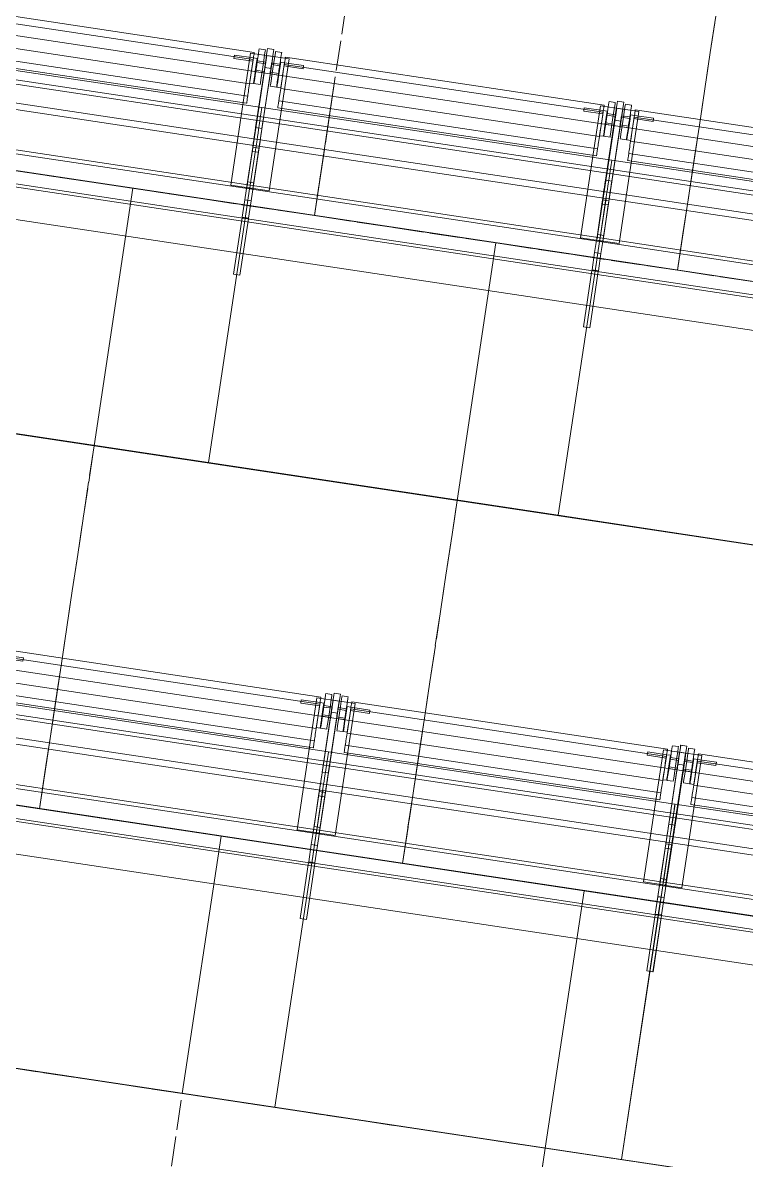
# Model space of a CAD drawing. Header units: millimetres. Extents: x -50172 to 74273, y -80883 to 11206.
# Drawn here: x -27207 to -26123, y -66456 to -64751 of the extents above; entities that cross this region are included whole.
import ezdxf
from ezdxf.enums import TextEntityAlignment as Align

# ---------------------------------------------------------------- set-up
doc = ezdxf.new("R2010")
doc.units = ezdxf.units.MM
doc.header["$MEASUREMENT"] = 0
doc.linetypes.add('Double Dashed', pattern=[1093.611073, 529.166651, -211.666656, 141.111112, -211.666656])
doc.linetypes.add('Hidden Line', pattern=[55, 45, -10])
for name, color, linetype in [('A-25-M_Wall_Ext', 7, 'Continuous'), ('New_A-05-M_Gross_Int_Plant', 7, 'Continuous'), ('New_A-15-MG_Structural_Grid_Phase_2', 7, 'Continuous'), ('New_A-20-M_Floor_Slab', 7, 'Continuous'), ('New_A-35-M_FFE_Fixed', 7, 'Continuous')]:
    doc.layers.add(name, color=color, linetype=linetype)
for name, color, linetype, lineweight in [('A-25-M_Wall_Ext_Pen_No__1', 7, 'Continuous', 13), ('New_A-20-M_Floor_Slab_Pen_No__89', 8, 'Continuous', 20), ('New_A-35-M_FFE_Fixed_Pen_No__1', 7, 'Continuous', 13), ('New_A-35-M_FFE_Fixed_Pen_No__101', 252, 'Continuous', 15), ('New_A-95-P_Drawing_Pen_No__1', 7, 'Continuous', 13), ('New_ArchiCAD Zone Stamps_Pen_No__6', 7, 'Continuous', 35)]:
    doc.layers.add(name, color=color, linetype=linetype, lineweight=lineweight)
for name, color, linetype, lineweight, true_color in [('A-25-M_Wall_Ext_Pen_No__107', 7, 'Continuous', 15, 0xa6a6a6), ('New_A-05-M_Gross_Int_Plant_Pen_No__74', 7, 'Continuous', 20, 0x606060), ('New_A-15-MG_Structural_Grid_Phase_2_Pen_No__222', 7, 'Continuous', 13, 0x65af33)]:
    doc.layers.add(name, color=color, linetype=linetype, lineweight=lineweight, true_color=true_color)
doc.styles.add('GENERATED_STYLE_1', font='')
doc.styles.add('GENERATED_STYLE_3', font='')
doc.styles.add('GENERATED_STYLE_4', font='')
doc.styles.get('GENERATED_STYLE_1').set_extended_font_data('Arial', bold=True)
doc.styles.get('GENERATED_STYLE_3').set_extended_font_data('Arial')
doc.styles.get('GENERATED_STYLE_4').set_extended_font_data('Swis721 BT')
pattern_1 = [(60, (0, 0), (-43.30127, 25), []), (120, (0, 0), (43.30127, 25), [])]

# ---------------------------------------------------------------- blocks, each defined once
blk = doc.blocks.new('Slab_39_1', base_point=(-25044.6, -64373.8))
at = {"layer": 'New_A-20-M_Floor_Slab_Pen_No__89', "linetype": 'Continuous', "flags": 128}
blk.add_lwpolyline([(-25044.6, -64373.8), (-33670.9, -63075.4), (-34079.9, -64013.3), (-24929.8, -65390.5)], close=True, dxfattribs=at)
blk = doc.blocks.new('Slab_40_1', base_point=(-24935.5, -65340.8))
at = {"layer": 'New_A-20-M_Floor_Slab_Pen_No__89', "linetype": 'Continuous', "flags": 128}
blk.add_lwpolyline([(-24935.5, -65340.8), (-34059.9, -63967.4), (-34468.8, -64905.3), (-24820.7, -66357.5)], close=True, dxfattribs=at)
blk = doc.blocks.new('Slab_41_1', base_point=(-24826.3, -66307.8))
at = {"layer": 'New_A-20-M_Floor_Slab_Pen_No__89', "linetype": 'Continuous', "flags": 128}
blk.add_lwpolyline([(-24826.3, -66307.8), (-34448.9, -64859.5), (-34857.8, -65797.4), (-24711.5, -67324.5)], close=True, dxfattribs=at)
blk = doc.blocks.new('VENTS__3_1', base_point=(-30958.5, -71277.4))
at = {"layer": 'New_A-05-M_Gross_Int_Plant_Pen_No__74', "linetype": 'Continuous'}
blk.add_arc((-26782.7, -43787.3), 28124.1, 246.43121, 336.44961, dxfattribs=at)
at = {"layer": 'New_ArchiCAD Zone Stamps_Pen_No__6'}
for tag, height, style, p in [('ROOM_NAME', 250, 'GENERATED_STYLE_1', (-31302.6, -70145.2)), ('zoneNameLine2', 250, 'GENERATED_STYLE_1', (-31491, -70577.3)), ('measuredAreaCode', 200, 'GENERATED_STYLE_3', (-31679.5, -70998)), ('DUMMY_649', 200, 'GENERATED_STYLE_3', (-31372.1, -71132.1)), ('DUMMY_650', 200, 'GENERATED_STYLE_3', (-30882.7, -71345.4)), ('DUMMY_651', 133.3, 'GENERATED_STYLE_3', (-30603.4, -71452))]:
    blk.add_attdef(tag, text='', height=height, rotation=336.4404, dxfattribs=dict(at, style=style)).set_placement(p, align=Align.TOP_LEFT)
blk = doc.blocks.new('Wall_156_1', base_point=(-38294.6, -69816.9))
at = {"layer": 'A-25-M_Wall_Ext_Pen_No__107', "linetype": 'Continuous', "lineweight": 0, "true_color": 0x535353}
for points in [[(-38161.1, -69523.8, 0.417286), (-920.9, -54882.6), (-922.8, -54881.8, -0.417285), (-38160.3, -69522)], [(-38224.1, -69662.2, 0.417299), (-781.4, -54943), (-783.3, -54942.2, -0.417299), (-38223.3, -69660.3)]]:
    blk.add_hatch(color=251, dxfattribs=at).paths.add_polyline_path(points)
at = {"layer": 'A-25-M_Wall_Ext_Pen_No__107', "linetype": 'Continuous'}
h = blk.add_hatch(dxfattribs=at)
h.set_pattern_fill('Plaster_0001', color=256, style=0, pattern_type=2)
h.set_pattern_definition([(201.458, (0, 0), (-63.3617, 161.19955), [0, -100]), (201.458, (-14.85, -98.89), (-63.3617, 161.19955), [0, -100])])
h.paths.add_polyline_path([(-38160.3, -69522, 0.417285), (-922.8, -54881.8), (-936.5, -54875.8, -0.417284), (-38154.1, -69508.4)])
h = blk.add_hatch(dxfattribs=at)
h.set_pattern_fill('Batt_Insulation_0001', color=256, style=0, pattern_type=2)
h.set_pattern_definition(pattern_1)
h.paths.add_polyline_path([(-38273, -69769.5, 0.41731), (-673.1, -54989.8), (-764.9, -54950.1, -0.417301), (-38231.6, -69678.5)])
h = blk.add_hatch(dxfattribs=at)
h.set_pattern_fill('Plywood_0001', color=256, style=0, pattern_type=2)
h.set_pattern_definition([(0, (0, 0), (0, 200), [])])
h.paths.add_polyline_path([(-38231.6, -69678.5, 0.417301), (-764.9, -54950.1), (-781.4, -54943, -0.417299), (-38224.1, -69662.2)])
h = blk.add_hatch(dxfattribs=at)
h.set_pattern_fill('Batt_Insulation_0001', color=256, style=0, pattern_type=2)
h.set_pattern_definition(pattern_1)
h.paths.add_polyline_path([(-38283.4, -69792.3, 0.417312), (-650.2, -54999.7), (-673.1, -54989.8, -0.41731), (-38273, -69769.5)])
blk.add_hatch(color=256, dxfattribs=at).paths.add_polyline_path([(-38294.6, -69816.9, 0.417314), (-625.4, -55010.5), (-650.2, -54999.7, -0.417312), (-38283.4, -69792.3)])
at = {"layer": 'A-25-M_Wall_Ext_Pen_No__1', "linetype": 'Continuous'}
for radius, start, end in [(28147.8, 246.16247, 336.76276), (28145.8, 246.16252, 336.76277), (28130.8, 246.16287, 336.76285), (28317.8, 246.15854, 336.76179), (28299.8, 246.15895, 336.76189), (28297.8, 246.159, 336.7619), (28417.8, 246.15624, 336.76122), (28442.8, 246.15567, 336.76108), (28469.8, 246.15506, 336.76093)]:
    blk.add_arc((-26785.3, -43777.2), radius, start, end, dxfattribs=at)
blk = doc.blocks.new('Standard grid marker_24')
at = {"layer": 'New_A-15-MG_Structural_Grid_Phase_2_Pen_No__222', "linetype": 'Double Dashed'}
blk.add_arc((0, 0), 27977.6, 0, 90.63597, dxfattribs=at)
at = {"layer": 'New_A-15-MG_Structural_Grid_Phase_2_Pen_No__222', "style": 'GENERATED_STYLE_4'}
blk.add_attdef('AC_MarkerText_1', text='', height=350, rotation=90.3066, dxfattribs=at).set_placement((-1326.2, 28008), align=Align.MIDDLE_CENTER)
blk = doc.blocks.new('Montpelier with surface_2')
at = {"layer": 'New_A-35-M_FFE_Fixed_Pen_No__1', "linetype": 'Continuous'}
for p, q in [((0, 529.7), (0, 4.8)), ((390, 529.7), (0, 529.7)), ((285, 534.5), (370, 534.5)), ((285, 525), (285, 534.5)), ((370, 534.5), (371, 534.5)), ((370, 525), (370, 534.5)), ((370, 4.8), (370, 529.7)), ((370, 529.7), (414.6, 529.7)), ((371, 534.5), (397.3, 534.5)), ((371, 525), (371, 534.5)), ((390, 4.8), (390, 529.7)), ((397.3, 525), (397.3, 534.5)), ((397.3, 534.5), (424.7, 534.5)), ((414.6, 529.7), (415.5, 529.7)), ((414.6, 4.8), (414.6, 529.7)), ((415.5, 529.7), (416.5, 529.7)), ((416, 534), (616, 534)), ((416, 534), (416, 500.6)), ((416.5, 529.7), (417.4, 529.7)), ((417.4, 529.7), (418.3, 529.7)), ((418.3, 529.7), (419, 529.7)), ((419, 529.7), (419.6, 529.7)), ((419.6, 529.7), (420, 529.7)), ((420, 529.7), (420.2, 529.7)), ((420.2, 4.8), (420.2, 529.7)), ((420.2, 529.7), (480, 529.7)), ((424.7, 525), (424.7, 534.5)), ((424.7, 534.5), (470.9, 534.5)), ((470.9, 534.5), (477.4, 534.5)), ((470.9, 525), (470.9, 534.5)), ((477.4, 534.5), (478.6, 534.5)), ((477.4, 525), (477.4, 534.5)), ((478.6, 534.5), (480.7, 534.5)), ((480, 529.7), (482.5, 529.7)), ((480, 4.8), (480, 529.7)), ((480.7, 534.5), (483.7, 534.5)), ((482.5, 529.7), (485.7, 529.7)), ((483.7, 534.5), (487.4, 534.5)), ((485.7, 529.7), (489.5, 529.7)), ((487.4, 534.5), (491.7, 534.5)), ((489.5, 529.7), (493.9, 529.7)), ((491.7, 534.5), (496.6, 534.5)), ((493.9, 529.7), (499, 529.7)), ((496.6, 534.5), (501.7, 534.5)), ((499, 529.7), (504.7, 529.7)), ((501.7, 534.5), (507.1, 534.5)), ((504.7, 529.7), (511, 529.7)), ((507.1, 534.5), (597.9, 534.5)), ((507.1, 525), (507.1, 534.5)), ((511, 529.7), (517.9, 529.7)), ((517.9, 529.7), (525.2, 529.7)), ((517.9, 4.8), (517.9, 529.7)), ((525.2, 529.7), (530.9, 529.7)), ((530.9, 529.7), (535, 529.7)), ((535, 529.7), (537.4, 529.7)), ((537.4, 529.7), (538.2, 529.7)), ((538.2, 4.8), (538.2, 529.7)), ((597.9, 534.5), (608.1, 534.5)), ((597.9, 525), (597.9, 534.5)), ((608.1, 534.5), (617, 534.5)), ((616, 534), (616, 500.6)), ((617, 534.5), (623.5, 534.5)), ((623.5, 534.5), (626.7, 534.5)), ((626.7, 525), (626.7, 534.5)), ((285, 525), (370, 525)), ((370, 525), (371, 525)), ((371, 525), (397.3, 525)), ((397.3, 525), (424.7, 525)), ((424.7, 525), (470.9, 525)), ((470.9, 525), (477.4, 525)), ((477.4, 525), (478.6, 525)), ((478.6, 525), (480.7, 525)), ((480.7, 525), (483.7, 525)), ((483.7, 525), (487.4, 525)), ((487.4, 525), (491.7, 525)), ((491.7, 525), (496.6, 525)), ((496.6, 525), (501.7, 525)), ((501.7, 525), (507.1, 525)), ((507.1, 525), (597.9, 525)), ((571.6, 522.1), (573.6, 522.1)), ((571.6, 522.1), (571.6, 512.8)), ((571.6, 512.8), (573.6, 512.8)), ((571.6, 512.1), (572.4, 512.1)), ((571.6, 512.1), (571.6, 506.3)), ((572.4, 512.1), (574.9, 512.1)), ((573.6, 522.1), (579.3, 522.1)), ((573.6, 512.8), (579.3, 512.8)), ((574.9, 512.1), (578.9, 512.1)), ((578.9, 512.1), (584, 512.1)), ((579.3, 522.1), (587.8, 522.1)), ((579.3, 512.8), (587.8, 512.8)), ((584, 512.1), (590.1, 512.1)), ((587.8, 522.1), (597.9, 522.1)), ((587.8, 512.8), (597.9, 512.8)), ((589.7, 525.3), (590.2, 525.3)), ((589.7, 525.3), (589.7, 512.8)), ((589.7, 512.8), (590.2, 512.8)), ((590.1, 512.1), (596.6, 512.1)), ((590.2, 525.3), (591.7, 525.3)), ((590.2, 512.8), (591.7, 512.8)), ((591.7, 525.3), (594, 525.3)), ((591.7, 512.8), (594, 512.8)), ((592.1, 525.3), (592.7, 525.3)), ((592.1, 525.3), (592.1, 512.8)), ((592.1, 512.8), (592.7, 512.8)), ((592.7, 525.3), (594.2, 525.3)), ((592.7, 512.8), (594.2, 512.8)), ((594, 525.3), (596.7, 525.3)), ((594, 512.8), (596.7, 512.8)), ((594.2, 525.3), (596.5, 525.3)), ((594.2, 512.8), (596.5, 512.8)), ((596.5, 525.3), (599.1, 525.3)), ((596.5, 512.8), (599.1, 512.8)), ((596.6, 512.1), (603.3, 512.1)), ((596.7, 525.3), (599.4, 525.3)), ((596.7, 512.8), (599.4, 512.8)), ((597.9, 525), (608.1, 525)), ((597.9, 522.1), (608, 522.1)), ((597.9, 512.8), (608, 512.8)), ((599.1, 525.3), (601.8, 525.3)), ((599.1, 512.8), (601.8, 512.8)), ((599.4, 525.3), (601.6, 525.3)), ((599.4, 512.8), (601.6, 512.8)), ((601.6, 525.3), (603.2, 525.3)), ((601.6, 512.8), (603.2, 512.8)), ((601.8, 525.3), (604.1, 525.3)), ((601.8, 512.8), (604.1, 512.8)), ((603.2, 525.3), (603.7, 525.3)), ((603.2, 512.8), (603.7, 512.8)), ((603.3, 512.1), (609.5, 512.1)), ((603.7, 525.3), (603.7, 512.8)), ((604.1, 525.3), (605.6, 525.3)), ((604.1, 512.8), (605.6, 512.8)), ((605.6, 525.3), (606.1, 525.3)), ((605.6, 512.8), (606.1, 512.8)), ((606.1, 525.3), (606.1, 512.8)), ((608, 522.1), (616.5, 522.1)), ((608, 512.8), (616.5, 512.8)), ((608.1, 525), (617, 525)), ((609.5, 512.1), (609.5, 506.3)), ((616.5, 522.1), (622.2, 522.1)), ((616.5, 512.8), (622.2, 512.8)), ((617, 525), (623.5, 525)), ((622.2, 522.1), (624.2, 522.1)), ((622.2, 512.8), (624.2, 512.8)), ((623.5, 525), (626.7, 525)), ((624.2, 522.1), (624.2, 512.8)), ((416, 500.6), (616, 500.6)), ((541.1, 28.2), (541.1, 506.3)), ((541.1, 506.3), (541.7, 506.3)), ((541.7, 506.3), (543.1, 506.3)), ((543.1, 506.3), (545.3, 506.3)), ((545.3, 506.3), (548.1, 506.3)), ((548.1, 506.3), (551.8, 506.3)), ((551.8, 506.3), (552.7, 506.3)), ((551.8, 28.2), (551.8, 506.3)), ((552.7, 506.3), (554.3, 506.3)), ((554.3, 506.3), (556.3, 506.3)), ((556.3, 506.3), (558.8, 506.3)), ((558.8, 506.3), (561.5, 506.3)), ((561.5, 506.3), (564.4, 506.3)), ((564.4, 506.3), (567.4, 506.3)), ((567.4, 506.3), (570.4, 506.3)), ((570.4, 506.3), (607, 506.3)), ((570.4, 28.2), (570.4, 506.3)), ((571.6, 506.3), (572.4, 506.3)), ((572.4, 506.3), (574.9, 506.3)), ((574.9, 506.3), (578.9, 506.3)), ((578.9, 506.3), (584, 506.3)), ((584, 506.3), (590.1, 506.3)), ((590.1, 506.3), (596.6, 506.3)), ((596.6, 506.3), (603.3, 506.3)), ((603.3, 506.3), (609.5, 506.3)), ((604.5, 506.3), (604.5, 477.7)), ((604.5, 506.3), (609.5, 506.3)), ((607, 506.3), (609.5, 506.3)), ((607, 28.2), (607, 506.3)), ((609.5, 506.3), (611.9, 506.3)), ((609.5, 506.3), (609.5, 477.7)), ((611.9, 506.3), (613.9, 506.3)), ((613.9, 506.3), (615.5, 506.3)), ((615.5, 506.3), (616.8, 506.3)), ((616.8, 506.3), (617.6, 506.3)), ((617.6, 506.3), (617.9, 506.3)), ((617.9, 28.2), (617.9, 506.3)), ((604.5, 477.7), (609.5, 477.7)), ((604.5, 28.2), (604.5, 56.8)), ((604.5, 56.8), (609.5, 56.8)), ((609.5, 28.2), (609.5, 56.8)), ((416, 0), (416, 33.4)), ((416, 33.4), (616, 33.4)), ((541.1, 28.2), (541.7, 28.2)), ((541.7, 28.2), (543.1, 28.2)), ((543.1, 28.2), (545.3, 28.2)), ((545.3, 28.2), (548.1, 28.2)), ((548.1, 28.2), (551.8, 28.2)), ((551.8, 28.2), (552.7, 28.2)), ((552.7, 28.2), (554.3, 28.2)), ((554.3, 28.2), (556.3, 28.2)), ((556.3, 28.2), (558.8, 28.2)), ((558.8, 28.2), (561.5, 28.2)), ((561.5, 28.2), (564.4, 28.2)), ((564.4, 28.2), (567.4, 28.2)), ((567.4, 28.2), (570.4, 28.2)), ((570.4, 28.2), (607, 28.2)), ((571.6, 22.4), (571.6, 28.2)), ((571.6, 28.2), (572.4, 28.2)), ((571.6, 22.4), (572.4, 22.4)), ((571.6, 21.7), (573.6, 21.7)), ((571.6, 12.4), (571.6, 21.7)), ((572.4, 28.2), (574.9, 28.2)), ((572.4, 22.4), (574.9, 22.4)), ((573.6, 21.7), (579.3, 21.7)), ((574.9, 28.2), (578.9, 28.2)), ((574.9, 22.4), (578.9, 22.4)), ((578.9, 28.2), (584, 28.2)), ((578.9, 22.4), (584, 22.4)), ((579.3, 21.7), (587.8, 21.7)), ((584, 28.2), (590.1, 28.2)), ((584, 22.4), (590.1, 22.4)), ((587.8, 21.7), (597.9, 21.7)), ((589.7, 9.2), (589.7, 21.7)), ((589.7, 21.7), (590.2, 21.7)), ((590.1, 28.2), (596.6, 28.2)), ((590.1, 22.4), (596.6, 22.4)), ((590.2, 21.7), (591.7, 21.7)), ((591.7, 21.7), (594, 21.7)), ((592.1, 9.2), (592.1, 21.7)), ((592.1, 21.7), (592.7, 21.7)), ((592.7, 21.7), (594.2, 21.7)), ((594, 21.7), (596.7, 21.7)), ((594.2, 21.7), (596.5, 21.7)), ((596.5, 21.7), (599.1, 21.7)), ((596.6, 28.2), (603.3, 28.2)), ((596.6, 22.4), (603.3, 22.4)), ((596.7, 21.7), (599.4, 21.7)), ((597.9, 21.7), (608, 21.7)), ((599.1, 21.7), (601.8, 21.7)), ((599.4, 21.7), (601.6, 21.7)), ((601.6, 21.7), (603.2, 21.7)), ((601.8, 21.7), (604.1, 21.7)), ((603.2, 21.7), (603.7, 21.7)), ((603.3, 28.2), (609.5, 28.2)), ((603.3, 22.4), (609.5, 22.4)), ((603.7, 9.2), (603.7, 21.7)), ((604.1, 21.7), (605.6, 21.7)), ((604.5, 28.2), (609.5, 28.2)), ((605.6, 21.7), (606.1, 21.7)), ((606.1, 9.2), (606.1, 21.7)), ((607, 28.2), (609.5, 28.2)), ((608, 21.7), (616.5, 21.7)), ((609.5, 22.4), (609.5, 28.2)), ((609.5, 28.2), (611.9, 28.2)), ((611.9, 28.2), (613.9, 28.2)), ((613.9, 28.2), (615.5, 28.2)), ((615.5, 28.2), (616.8, 28.2)), ((616, 0), (616, 33.4)), ((616.5, 21.7), (622.2, 21.7)), ((616.8, 28.2), (617.6, 28.2)), ((617.6, 28.2), (617.9, 28.2)), ((622.2, 21.7), (624.2, 21.7)), ((624.2, 12.4), (624.2, 21.7)), ((0, 4.8), (390, 4.8)), ((285, 9.5), (370, 9.5)), ((285, 0), (285, 9.5)), ((370, 9.5), (371, 9.5)), ((370, 0), (370, 9.5)), ((370, 4.8), (414.6, 4.8)), ((371, 9.5), (397.3, 9.5)), ((371, 0), (371, 9.5)), ((397.3, 9.5), (424.7, 9.5)), ((397.3, 0), (397.3, 9.5)), ((414.6, 4.8), (415.5, 4.8)), ((415.5, 4.8), (416.5, 4.8)), ((416.5, 4.8), (417.4, 4.8)), ((417.4, 4.8), (418.3, 4.8)), ((418.3, 4.8), (419, 4.8)), ((419, 4.8), (419.6, 4.8)), ((419.6, 4.8), (420, 4.8)), ((420, 4.8), (420.2, 4.8)), ((420.2, 4.8), (480, 4.8)), ((424.7, 9.5), (470.9, 9.5)), ((424.7, 0), (424.7, 9.5)), ((470.9, 9.5), (477.4, 9.5)), ((470.9, 0), (470.9, 9.5)), ((477.4, 9.5), (478.6, 9.5)), ((477.4, 0), (477.4, 9.5)), ((478.6, 9.5), (480.7, 9.5)), ((480, 4.8), (482.5, 4.8)), ((480.7, 9.5), (483.7, 9.5)), ((482.5, 4.8), (485.7, 4.8)), ((483.7, 9.5), (487.4, 9.5)), ((485.7, 4.8), (489.5, 4.8)), ((487.4, 9.5), (491.7, 9.5)), ((489.5, 4.8), (493.9, 4.8)), ((491.7, 9.5), (496.6, 9.5)), ((493.9, 4.8), (499, 4.8)), ((496.6, 9.5), (501.7, 9.5)), ((499, 4.8), (504.7, 4.8)), ((501.7, 9.5), (507.1, 9.5)), ((504.7, 4.8), (511, 4.8)), ((507.1, 9.5), (597.9, 9.5)), ((507.1, 0), (507.1, 9.5)), ((511, 4.8), (517.9, 4.8)), ((517.9, 4.8), (525.2, 4.8)), ((525.2, 4.8), (530.9, 4.8)), ((530.9, 4.8), (535, 4.8)), ((535, 4.8), (537.4, 4.8)), ((537.4, 4.8), (538.2, 4.8)), ((571.6, 12.4), (573.6, 12.4)), ((573.6, 12.4), (579.3, 12.4)), ((579.3, 12.4), (587.8, 12.4)), ((587.8, 12.4), (597.9, 12.4)), ((589.7, 9.2), (590.2, 9.2)), ((590.2, 9.2), (591.7, 9.2)), ((591.7, 9.2), (594, 9.2)), ((592.1, 9.2), (592.7, 9.2)), ((592.7, 9.2), (594.2, 9.2)), ((594, 9.2), (596.7, 9.2)), ((594.2, 9.2), (596.5, 9.2)), ((596.5, 9.2), (599.1, 9.2)), ((596.7, 9.2), (599.4, 9.2)), ((597.9, 12.4), (608, 12.4)), ((597.9, 9.5), (608.1, 9.5)), ((597.9, 0), (597.9, 9.5)), ((599.1, 9.2), (601.8, 9.2)), ((599.4, 9.2), (601.6, 9.2)), ((601.6, 9.2), (603.2, 9.2)), ((601.8, 9.2), (604.1, 9.2)), ((603.2, 9.2), (603.7, 9.2)), ((604.1, 9.2), (605.6, 9.2)), ((605.6, 9.2), (606.1, 9.2)), ((608, 12.4), (616.5, 12.4)), ((608.1, 9.5), (617, 9.5)), ((616.5, 12.4), (622.2, 12.4)), ((617, 9.5), (623.5, 9.5)), ((622.2, 12.4), (624.2, 12.4)), ((623.5, 9.5), (626.7, 9.5)), ((626.7, 0), (626.7, 9.5)), ((285, 0), (370, 0)), ((370, 0), (371, 0)), ((371, 0), (397.3, 0)), ((397.3, 0), (424.7, 0)), ((416, 0), (616, 0)), ((424.7, 0), (470.9, 0)), ((470.9, 0), (477.4, 0)), ((477.4, 0), (478.6, 0)), ((478.6, 0), (480.7, 0)), ((480.7, 0), (483.7, 0)), ((483.7, 0), (487.4, 0)), ((487.4, 0), (491.7, 0)), ((491.7, 0), (496.6, 0)), ((496.6, 0), (501.7, 0)), ((501.7, 0), (507.1, 0)), ((507.1, 0), (597.9, 0)), ((597.9, 0), (608.1, 0)), ((608.1, 0), (617, 0)), ((617, 0), (623.5, 0)), ((623.5, 0), (626.7, 0))]:
    blk.add_line(p, q, dxfattribs=at)
blk = doc.blocks.new('Montpelier with surface')
at = {"layer": 'New_A-35-M_FFE_Fixed_Pen_No__1', "linetype": 'Continuous'}
for p, q in [((0, 534.8), (0, 4.8)), ((390, 534.8), (0, 534.8)), ((285, 539.6), (370, 539.6)), ((285, 530), (285, 539.6)), ((285, 530), (370, 530)), ((370, 539.6), (371, 539.6)), ((370, 530), (370, 539.6)), ((370, 4.8), (370, 534.8)), ((370, 534.8), (414.6, 534.8)), ((370, 530), (371, 530)), ((371, 539.6), (397.3, 539.6)), ((371, 530), (371, 539.6)), ((371, 530), (397.3, 530)), ((390, 4.8), (390, 534.8)), ((397.3, 530), (397.3, 539.6)), ((397.3, 539.6), (424.7, 539.6)), ((397.3, 530), (424.7, 530)), ((414.6, 534.8), (415.5, 534.8)), ((414.6, 4.8), (414.6, 534.8)), ((415.5, 534.8), (416.5, 534.8)), ((416, 539.1), (616, 539.1)), ((416, 539.1), (416, 505.4)), ((416.5, 534.8), (417.4, 534.8)), ((417.4, 534.8), (418.3, 534.8)), ((418.3, 534.8), (419, 534.8)), ((419, 534.8), (419.6, 534.8)), ((419.6, 534.8), (420, 534.8)), ((420, 534.8), (420.2, 534.8)), ((420.2, 4.8), (420.2, 534.8)), ((420.2, 534.8), (480, 534.8)), ((424.7, 530), (424.7, 539.6)), ((424.7, 539.6), (470.9, 539.6)), ((424.7, 530), (470.9, 530)), ((470.9, 539.6), (477.4, 539.6)), ((470.9, 530), (470.9, 539.6)), ((470.9, 530), (477.4, 530)), ((477.4, 539.6), (478.6, 539.6)), ((477.4, 530), (477.4, 539.6)), ((477.4, 530), (478.6, 530)), ((478.6, 539.6), (480.7, 539.6)), ((478.6, 530), (480.7, 530)), ((480, 534.8), (482.5, 534.8)), ((480, 4.8), (480, 534.8)), ((480.7, 539.6), (483.7, 539.6)), ((480.7, 530), (483.7, 530)), ((482.5, 534.8), (485.7, 534.8)), ((483.7, 539.6), (487.4, 539.6)), ((483.7, 530), (487.4, 530)), ((485.7, 534.8), (489.5, 534.8)), ((487.4, 539.6), (491.7, 539.6)), ((487.4, 530), (491.7, 530)), ((489.5, 534.8), (493.9, 534.8)), ((491.7, 539.6), (496.6, 539.6)), ((491.7, 530), (496.6, 530)), ((493.9, 534.8), (499, 534.8)), ((496.6, 539.6), (501.7, 539.6)), ((496.6, 530), (501.7, 530)), ((499, 534.8), (504.7, 534.8)), ((501.7, 539.6), (507.1, 539.6)), ((501.7, 530), (507.1, 530)), ((504.7, 534.8), (511, 534.8)), ((507.1, 539.6), (597.9, 539.6)), ((507.1, 530), (507.1, 539.6)), ((507.1, 530), (597.9, 530)), ((511, 534.8), (517.9, 534.8)), ((517.9, 534.8), (525.2, 534.8)), ((517.9, 4.8), (517.9, 534.8)), ((525.2, 534.8), (530.9, 534.8)), ((530.9, 534.8), (535, 534.8)), ((535, 534.8), (537.4, 534.8)), ((537.4, 534.8), (538.2, 534.8)), ((538.2, 4.8), (538.2, 534.8)), ((589.7, 530.3), (590.2, 530.3)), ((589.7, 530.3), (589.7, 517.7)), ((590.2, 530.3), (591.7, 530.3)), ((591.7, 530.3), (594, 530.3)), ((592.1, 530.3), (592.7, 530.3)), ((592.1, 530.3), (592.1, 517.7)), ((592.7, 530.3), (594.2, 530.3)), ((594, 530.3), (596.7, 530.3)), ((594.2, 530.3), (596.5, 530.3)), ((596.5, 530.3), (599.1, 530.3)), ((596.7, 530.3), (599.4, 530.3)), ((597.9, 539.6), (608.1, 539.6)), ((597.9, 530), (597.9, 539.6)), ((597.9, 530), (608.1, 530)), ((599.1, 530.3), (601.8, 530.3)), ((599.4, 530.3), (601.6, 530.3)), ((601.6, 530.3), (603.2, 530.3)), ((601.8, 530.3), (604.1, 530.3)), ((603.2, 530.3), (603.7, 530.3)), ((603.7, 530.3), (603.7, 517.7)), ((604.1, 530.3), (605.6, 530.3)), ((605.6, 530.3), (606.1, 530.3)), ((606.1, 530.3), (606.1, 517.7)), ((608.1, 539.6), (617, 539.6)), ((608.1, 530), (617, 530)), ((616, 539.1), (616, 505.4)), ((617, 539.6), (623.5, 539.6)), ((617, 530), (623.5, 530)), ((623.5, 539.6), (626.7, 539.6)), ((623.5, 530), (626.7, 530)), ((626.7, 530), (626.7, 539.6)), ((571.6, 527.1), (573.6, 527.1)), ((571.6, 527.1), (571.6, 517.7)), ((571.6, 517.7), (573.6, 517.7)), ((571.6, 517), (572.4, 517)), ((571.6, 517), (571.6, 511.2)), ((572.4, 517), (574.9, 517)), ((573.6, 527.1), (579.3, 527.1)), ((573.6, 517.7), (579.3, 517.7)), ((574.9, 517), (578.9, 517)), ((578.9, 517), (584, 517)), ((579.3, 527.1), (587.8, 527.1)), ((579.3, 517.7), (587.8, 517.7)), ((584, 517), (590.1, 517)), ((587.8, 527.1), (597.9, 527.1)), ((587.8, 517.7), (597.9, 517.7)), ((589.7, 517.7), (590.2, 517.7)), ((590.1, 517), (596.6, 517)), ((590.2, 517.7), (591.7, 517.7)), ((591.7, 517.7), (594, 517.7)), ((592.1, 517.7), (592.7, 517.7)), ((592.7, 517.7), (594.2, 517.7)), ((594, 517.7), (596.7, 517.7)), ((594.2, 517.7), (596.5, 517.7)), ((596.5, 517.7), (599.1, 517.7)), ((596.6, 517), (603.3, 517)), ((596.7, 517.7), (599.4, 517.7)), ((597.9, 527.1), (608, 527.1)), ((597.9, 517.7), (608, 517.7)), ((599.1, 517.7), (601.8, 517.7)), ((599.4, 517.7), (601.6, 517.7)), ((601.6, 517.7), (603.2, 517.7)), ((601.8, 517.7), (604.1, 517.7)), ((603.2, 517.7), (603.7, 517.7)), ((603.3, 517), (609.5, 517)), ((604.1, 517.7), (605.6, 517.7)), ((605.6, 517.7), (606.1, 517.7)), ((608, 527.1), (616.5, 527.1)), ((608, 517.7), (616.5, 517.7)), ((609.5, 517), (609.5, 511.2)), ((616.5, 527.1), (622.2, 527.1)), ((616.5, 517.7), (622.2, 517.7)), ((622.2, 527.1), (624.2, 527.1)), ((622.2, 517.7), (624.2, 517.7)), ((624.2, 527.1), (624.2, 517.7)), ((416, 505.4), (616, 505.4)), ((541.1, 28.4), (541.1, 511.2)), ((541.1, 511.2), (541.7, 511.2)), ((541.7, 511.2), (543.1, 511.2)), ((543.1, 511.2), (545.3, 511.2)), ((545.3, 511.2), (548.1, 511.2)), ((548.1, 511.2), (551.8, 511.2)), ((551.8, 511.2), (552.7, 511.2)), ((551.8, 28.4), (551.8, 511.2)), ((552.7, 511.2), (554.3, 511.2)), ((554.3, 511.2), (556.3, 511.2)), ((556.3, 511.2), (558.8, 511.2)), ((558.8, 511.2), (561.5, 511.2)), ((561.5, 511.2), (564.4, 511.2)), ((564.4, 511.2), (567.4, 511.2)), ((567.4, 511.2), (570.4, 511.2)), ((570.4, 511.2), (607, 511.2)), ((570.4, 28.4), (570.4, 511.2)), ((571.6, 511.2), (572.4, 511.2)), ((572.4, 511.2), (574.9, 511.2)), ((574.9, 511.2), (578.9, 511.2)), ((578.9, 511.2), (584, 511.2)), ((584, 511.2), (590.1, 511.2)), ((590.1, 511.2), (596.6, 511.2)), ((596.6, 511.2), (603.3, 511.2)), ((603.3, 511.2), (609.5, 511.2)), ((604.5, 511.2), (604.5, 482.3)), ((604.5, 511.2), (609.5, 511.2)), ((607, 511.2), (609.5, 511.2)), ((607, 28.4), (607, 511.2)), ((609.5, 511.2), (611.9, 511.2)), ((609.5, 511.2), (609.5, 482.3)), ((611.9, 511.2), (613.9, 511.2)), ((613.9, 511.2), (615.5, 511.2)), ((615.5, 511.2), (616.8, 511.2)), ((616.8, 511.2), (617.6, 511.2)), ((617.6, 511.2), (617.9, 511.2)), ((617.9, 28.4), (617.9, 511.2)), ((604.5, 482.3), (609.5, 482.3)), ((604.5, 28.4), (604.5, 57.3)), ((604.5, 57.3), (609.5, 57.3)), ((609.5, 28.4), (609.5, 57.3)), ((416, 0), (416, 33.7)), ((416, 33.7), (616, 33.7)), ((541.1, 28.4), (541.7, 28.4)), ((541.7, 28.4), (543.1, 28.4)), ((543.1, 28.4), (545.3, 28.4)), ((545.3, 28.4), (548.1, 28.4)), ((548.1, 28.4), (551.8, 28.4)), ((551.8, 28.4), (552.7, 28.4)), ((552.7, 28.4), (554.3, 28.4)), ((554.3, 28.4), (556.3, 28.4)), ((556.3, 28.4), (558.8, 28.4)), ((558.8, 28.4), (561.5, 28.4)), ((561.5, 28.4), (564.4, 28.4)), ((564.4, 28.4), (567.4, 28.4)), ((567.4, 28.4), (570.4, 28.4)), ((570.4, 28.4), (607, 28.4)), ((571.6, 22.6), (571.6, 28.4)), ((571.6, 28.4), (572.4, 28.4)), ((571.6, 22.6), (572.4, 22.6)), ((571.6, 21.9), (573.6, 21.9)), ((571.6, 12.5), (571.6, 21.9)), ((572.4, 28.4), (574.9, 28.4)), ((572.4, 22.6), (574.9, 22.6)), ((573.6, 21.9), (579.3, 21.9)), ((574.9, 28.4), (578.9, 28.4)), ((574.9, 22.6), (578.9, 22.6)), ((578.9, 28.4), (584, 28.4)), ((578.9, 22.6), (584, 22.6)), ((579.3, 21.9), (587.8, 21.9)), ((584, 28.4), (590.1, 28.4)), ((584, 22.6), (590.1, 22.6)), ((587.8, 21.9), (597.9, 21.9)), ((589.7, 9.3), (589.7, 21.9)), ((589.7, 21.9), (590.2, 21.9)), ((590.1, 28.4), (596.6, 28.4)), ((590.1, 22.6), (596.6, 22.6)), ((590.2, 21.9), (591.7, 21.9)), ((591.7, 21.9), (594, 21.9)), ((592.1, 9.3), (592.1, 21.9)), ((592.1, 21.9), (592.7, 21.9)), ((592.7, 21.9), (594.2, 21.9)), ((594, 21.9), (596.7, 21.9)), ((594.2, 21.9), (596.5, 21.9)), ((596.5, 21.9), (599.1, 21.9)), ((596.6, 28.4), (603.3, 28.4)), ((596.6, 22.6), (603.3, 22.6)), ((596.7, 21.9), (599.4, 21.9)), ((597.9, 21.9), (608, 21.9)), ((599.1, 21.9), (601.8, 21.9)), ((599.4, 21.9), (601.6, 21.9)), ((601.6, 21.9), (603.2, 21.9)), ((601.8, 21.9), (604.1, 21.9)), ((603.2, 21.9), (603.7, 21.9)), ((603.3, 28.4), (609.5, 28.4)), ((603.3, 22.6), (609.5, 22.6)), ((603.7, 9.3), (603.7, 21.9)), ((604.1, 21.9), (605.6, 21.9)), ((604.5, 28.4), (609.5, 28.4)), ((605.6, 21.9), (606.1, 21.9)), ((606.1, 9.3), (606.1, 21.9)), ((607, 28.4), (609.5, 28.4)), ((608, 21.9), (616.5, 21.9)), ((609.5, 22.6), (609.5, 28.4)), ((609.5, 28.4), (611.9, 28.4)), ((611.9, 28.4), (613.9, 28.4)), ((613.9, 28.4), (615.5, 28.4)), ((615.5, 28.4), (616.8, 28.4)), ((616, 0), (616, 33.7)), ((616.5, 21.9), (622.2, 21.9)), ((616.8, 28.4), (617.6, 28.4)), ((617.6, 28.4), (617.9, 28.4)), ((622.2, 21.9), (624.2, 21.9)), ((624.2, 12.5), (624.2, 21.9)), ((0, 4.8), (390, 4.8)), ((285, 9.6), (370, 9.6)), ((285, 0), (285, 9.6)), ((370, 9.6), (371, 9.6)), ((370, 0), (370, 9.6)), ((370, 4.8), (414.6, 4.8)), ((371, 9.6), (397.3, 9.6)), ((371, 0), (371, 9.6)), ((397.3, 9.6), (424.7, 9.6)), ((397.3, 0), (397.3, 9.6)), ((414.6, 4.8), (415.5, 4.8)), ((415.5, 4.8), (416.5, 4.8)), ((416.5, 4.8), (417.4, 4.8)), ((417.4, 4.8), (418.3, 4.8)), ((418.3, 4.8), (419, 4.8)), ((419, 4.8), (419.6, 4.8)), ((419.6, 4.8), (420, 4.8)), ((420, 4.8), (420.2, 4.8)), ((420.2, 4.8), (480, 4.8)), ((424.7, 9.6), (470.9, 9.6)), ((424.7, 0), (424.7, 9.6)), ((470.9, 9.6), (477.4, 9.6)), ((470.9, 0), (470.9, 9.6)), ((477.4, 9.6), (478.6, 9.6)), ((477.4, 0), (477.4, 9.6)), ((478.6, 9.6), (480.7, 9.6)), ((480, 4.8), (482.5, 4.8)), ((480.7, 9.6), (483.7, 9.6)), ((482.5, 4.8), (485.7, 4.8)), ((483.7, 9.6), (487.4, 9.6)), ((485.7, 4.8), (489.5, 4.8)), ((487.4, 9.6), (491.7, 9.6)), ((489.5, 4.8), (493.9, 4.8)), ((491.7, 9.6), (496.6, 9.6)), ((493.9, 4.8), (499, 4.8)), ((496.6, 9.6), (501.7, 9.6)), ((499, 4.8), (504.7, 4.8)), ((501.7, 9.6), (507.1, 9.6)), ((504.7, 4.8), (511, 4.8)), ((507.1, 9.6), (597.9, 9.6)), ((507.1, 0), (507.1, 9.6)), ((511, 4.8), (517.9, 4.8)), ((517.9, 4.8), (525.2, 4.8)), ((525.2, 4.8), (530.9, 4.8)), ((530.9, 4.8), (535, 4.8)), ((535, 4.8), (537.4, 4.8)), ((537.4, 4.8), (538.2, 4.8)), ((571.6, 12.5), (573.6, 12.5)), ((573.6, 12.5), (579.3, 12.5)), ((579.3, 12.5), (587.8, 12.5)), ((587.8, 12.5), (597.9, 12.5)), ((589.7, 9.3), (590.2, 9.3)), ((590.2, 9.3), (591.7, 9.3)), ((591.7, 9.3), (594, 9.3)), ((592.1, 9.3), (592.7, 9.3)), ((592.7, 9.3), (594.2, 9.3)), ((594, 9.3), (596.7, 9.3)), ((594.2, 9.3), (596.5, 9.3)), ((596.5, 9.3), (599.1, 9.3)), ((596.7, 9.3), (599.4, 9.3)), ((597.9, 12.5), (608, 12.5)), ((597.9, 9.6), (608.1, 9.6)), ((597.9, 0), (597.9, 9.6)), ((599.1, 9.3), (601.8, 9.3)), ((599.4, 9.3), (601.6, 9.3)), ((601.6, 9.3), (603.2, 9.3)), ((601.8, 9.3), (604.1, 9.3)), ((603.2, 9.3), (603.7, 9.3)), ((604.1, 9.3), (605.6, 9.3)), ((605.6, 9.3), (606.1, 9.3)), ((608, 12.5), (616.5, 12.5)), ((608.1, 9.6), (617, 9.6)), ((616.5, 12.5), (622.2, 12.5)), ((617, 9.6), (623.5, 9.6)), ((622.2, 12.5), (624.2, 12.5)), ((623.5, 9.6), (626.7, 9.6)), ((626.7, 0), (626.7, 9.6)), ((285, 0), (370, 0)), ((370, 0), (371, 0)), ((371, 0), (397.3, 0)), ((397.3, 0), (424.7, 0)), ((416, 0), (616, 0)), ((424.7, 0), (470.9, 0)), ((470.9, 0), (477.4, 0)), ((477.4, 0), (478.6, 0)), ((478.6, 0), (480.7, 0)), ((480.7, 0), (483.7, 0)), ((483.7, 0), (487.4, 0)), ((487.4, 0), (491.7, 0)), ((491.7, 0), (496.6, 0)), ((496.6, 0), (501.7, 0)), ((501.7, 0), (507.1, 0)), ((507.1, 0), (597.9, 0)), ((597.9, 0), (608.1, 0)), ((608.1, 0), (617, 0)), ((617, 0), (623.5, 0)), ((623.5, 0), (626.7, 0))]:
    blk.add_line(p, q, dxfattribs=at)

msp = doc.modelspace()

# ---------------------------------------------------------------- linework, layer by layer
at = {"layer": 'New_A-35-M_FFE_Fixed_Pen_No__1', "linetype": 'Continuous', "flags": 128}
for points in [[(-26769.8, -65040.4), (-27313.7, -64958.6), (-27283.9, -64760.8), (-26740, -64842.7)], [(-26749.8, -64907.5), (-26740, -64842.7), (-27283.9, -64760.8), (-27293.6, -64825.6)], [(-26769.8, -65040.4), (-26225.9, -65122.3), (-26196.1, -64924.5), (-26740, -64842.7)], [(-26749.8, -64907.5), (-26740, -64842.7), (-26196.1, -64924.5), (-26205.9, -64989.4)], [(-26769.8, -65040.4), (-26754.9, -64941.6), (-27298.8, -64859.7), (-27313.7, -64958.6)], [(-27041.7, -64999.5), (-27585.6, -64917.6), (-27643.6, -65303.3), (-27099.8, -65385.2)], [(-26225.9, -65122.3), (-25682, -65204.2), (-25652.3, -65006.4), (-26196.1, -64924.5)], [(-26205.9, -64989.4), (-26196.1, -64924.5), (-25652.3, -65006.4), (-25662, -65071.2)], [(-26769.8, -65040.4), (-26754.9, -64941.6), (-26211, -65023.4), (-26225.9, -65122.3)], [(-26497.8, -65081.4), (-27041.7, -64999.5), (-27099.8, -65385.2), (-26555.9, -65467)], [(-26225.9, -65122.3), (-26211, -65023.4), (-25667.2, -65105.3), (-25682, -65204.2)], [(-25954, -65163.2), (-26497.8, -65081.4), (-26555.9, -65467), (-26012, -65548.9)], [(-27181.6, -65929), (-27725.5, -65847.2), (-27695.7, -65649.4), (-27151.9, -65731.3)], [(-27161.6, -65796.1), (-27151.9, -65731.3), (-27695.7, -65649.4), (-27705.5, -65714.2)], [(-26637.8, -66010.9), (-27181.6, -65929), (-27151.9, -65731.3), (-26608, -65813.1)], [(-26617.7, -65878), (-26608, -65813.1), (-27151.9, -65731.3), (-27161.6, -65796.1)], [(-27181.6, -65929), (-27166.7, -65830.2), (-27710.6, -65748.3), (-27725.5, -65847.2)], [(-26093.9, -66092.8), (-26637.8, -66010.9), (-26608, -65813.1), (-26064.1, -65895)], [(-26073.9, -65959.8), (-26064.1, -65895), (-26608, -65813.1), (-26617.7, -65878)], [(-26637.8, -66010.9), (-26622.9, -65912), (-27166.7, -65830.2), (-27181.6, -65929)], [(-26909.7, -65970), (-27453.6, -65888.1), (-27511.6, -66273.8), (-26967.7, -66355.6)], [(-26093.9, -66092.8), (-26079, -65993.9), (-26622.9, -65912), (-26637.8, -66010.9)], [(-26909.7, -65970), (-26365.8, -66051.8), (-26423.9, -66437.5), (-26967.7, -66355.6)], [(-26365.8, -66051.8), (-25821.9, -66133.7), (-25880, -66519.3), (-26423.9, -66437.5)]]:
    msp.add_lwpolyline(points, close=True, dxfattribs=at)
at = {"layer": 'New_A-35-M_FFE_Fixed_Pen_No__101', "linetype": 'Hidden Line', "flags": 128}
for points in [[(-26769.8, -65040.4), (-26687.9, -64496.6), (-27231.8, -64414.7), (-27313.7, -64958.6)], [(-26769.8, -65040.4), (-26687.9, -64496.6), (-26144, -64578.4), (-26225.9, -65122.3)], [(-26225.9, -65122.3), (-26144, -64578.4), (-25600.2, -64660.3), (-25682, -65204.2)], [(-27181.6, -65929), (-27099.8, -65385.2), (-27643.6, -65303.3), (-27725.5, -65847.2)], [(-26637.8, -66010.9), (-26555.9, -65467), (-27099.8, -65385.2), (-27181.6, -65929)], [(-26093.9, -66092.8), (-26012, -65548.9), (-26555.9, -65467), (-26637.8, -66010.9)], [(-27049.6, -66899.5), (-26967.7, -66355.6), (-27511.6, -66273.8), (-27593.5, -66817.6)], [(-27049.6, -66899.5), (-26967.7, -66355.6), (-26423.9, -66437.5), (-26505.7, -66981.4)], [(-26505.7, -66981.4), (-26423.9, -66437.5), (-25880, -66519.3), (-25961.8, -67063.2)]]:
    msp.add_lwpolyline(points, close=True, dxfattribs=at)
at = {"layer": 'New_A-95-P_Drawing_Pen_No__1', "linetype": 'Continuous'}
msp.add_arc((-26783.5, -43782), 28261, 246.82787, 336.44041, dxfattribs=at)

# ---------------------------------------------------------------- block references
at = {"layer": 'A-25-M_Wall_Ext', "color": 250, "lineweight": 50, "true_color": 0x2a2a2a}
msp.add_blockref('Wall_156_1', (-38294.6, -69816.9), dxfattribs=at)
at = {"layer": 'New_A-05-M_Gross_Int_Plant', "linetype": 'Continuous'}
msp.add_blockref('VENTS__3_1', (-30958.5, -71277.4), dxfattribs=at)
at = {"layer": 'New_A-15-MG_Structural_Grid_Phase_2', "color": 8, "linetype": 'Continuous', "lineweight": 15, "zscale": 1000, "rotation": 246.1337837427074}
msp.add_blockref('Standard grid marker_24', (-26783.5, -43781.2), dxfattribs=at)
at = {"layer": 'New_A-20-M_Floor_Slab', "color": 8, "linetype": 'Continuous', "lineweight": 20}
for name, p in [('Slab_39_1', (-25044.6, -64373.8)), ('Slab_40_1', (-24935.5, -65340.8)), ('Slab_41_1', (-24826.3, -66307.8))]:
    msp.add_blockref(name, p, dxfattribs=at)
at = {"layer": 'New_A-35-M_FFE_Fixed', "color": 251, "linetype": 'Continuous', "lineweight": 20, "true_color": 0x606060, "zscale": 1000, "rotation": 81.44041186156946}
for p in [(-26923.8, -65411.2), (-26399.7, -65490.1), (-25875.6, -65569)]:
    msp.add_blockref('Montpelier with surface', p, dxfattribs=at)
at = {"layer": 'New_A-35-M_FFE_Fixed', "color": 251, "linetype": 'Continuous', "lineweight": 20, "true_color": 0x606060, "xscale": -1, "zscale": 1000, "rotation": 261.4404118616073}
for p in [(-27352.7, -66297.3), (-26833.6, -66375.4), (-26314.4, -66453.6)]:
    msp.add_blockref('Montpelier with surface_2', p, dxfattribs=at)

doc.saveas('drawing.dxf')
